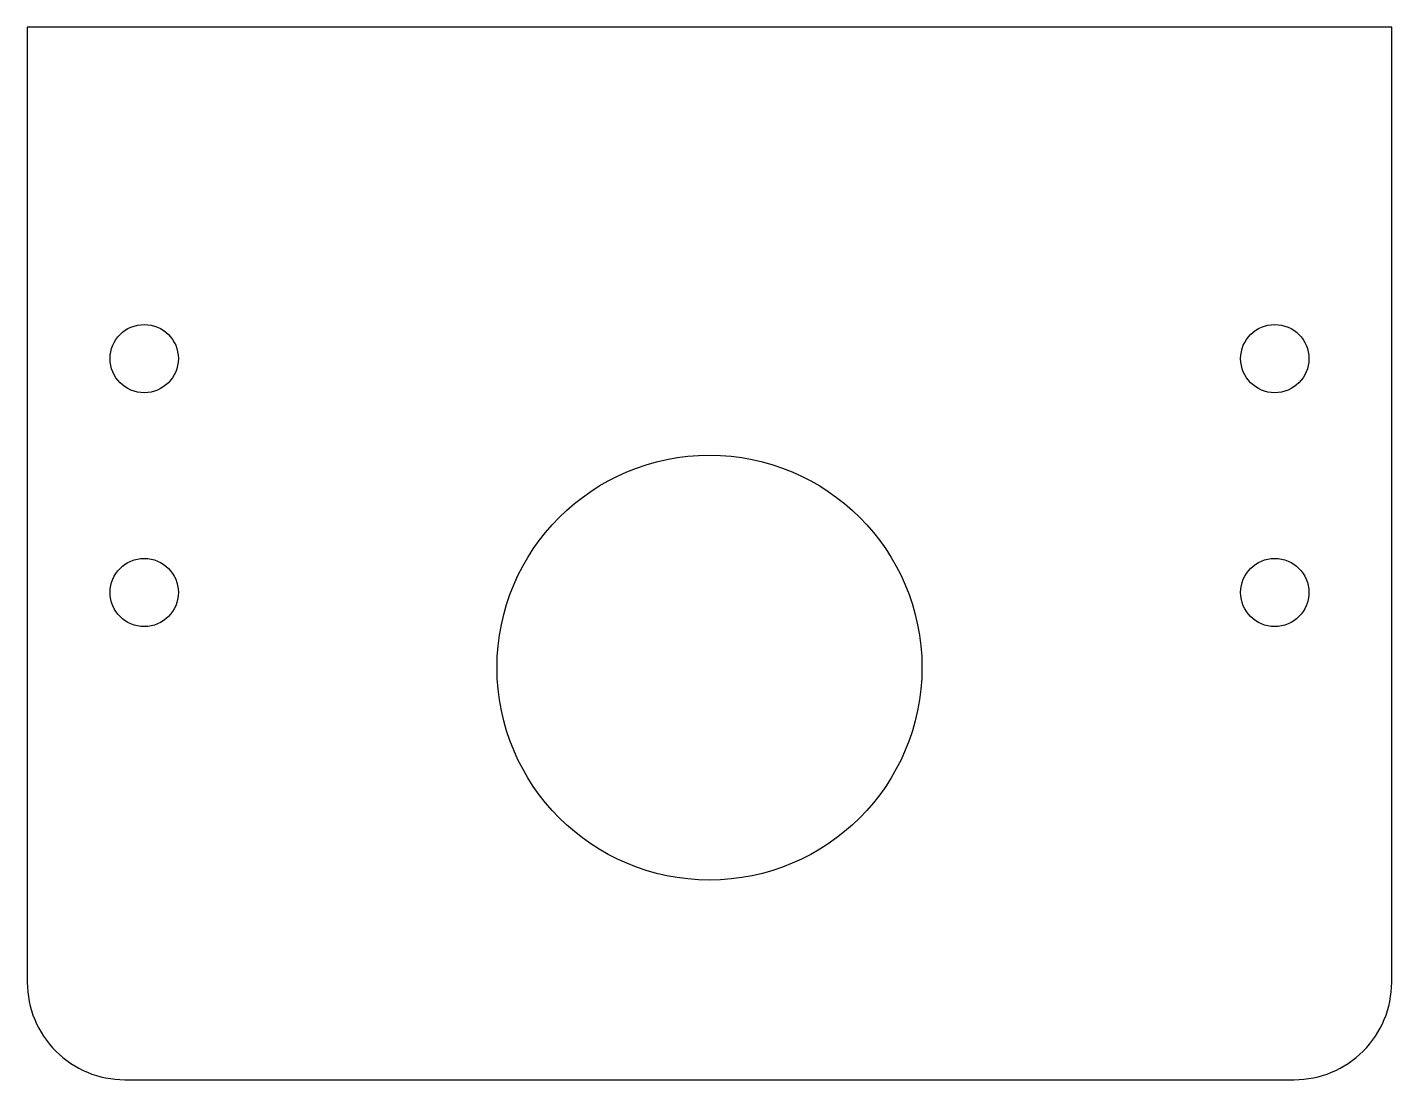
# Model space of a CAD drawing. Header units: millimetres. Extents: x 0 to 70, y -54 to 0.
import ezdxf

# ---------------------------------------------------------------- set-up
doc = ezdxf.new("R2010")
doc.units = ezdxf.units.MM

msp = doc.modelspace()

# ---------------------------------------------------------------- linework, layer by layer
msp.add_lwpolyline([(0, -49, 0.414214), (5, -54), (65, -54, 0.414214), (70, -49), (70, 0), (0, 0)], format="xyb", close=True)
for centre, radius in [((6, -17), 1.75), ((64, -17), 1.75), ((35, -32.854), 10.9), ((6, -29), 1.75), ((64, -29), 1.75)]:
    msp.add_circle(centre, radius)

doc.saveas('drawing.dxf')
